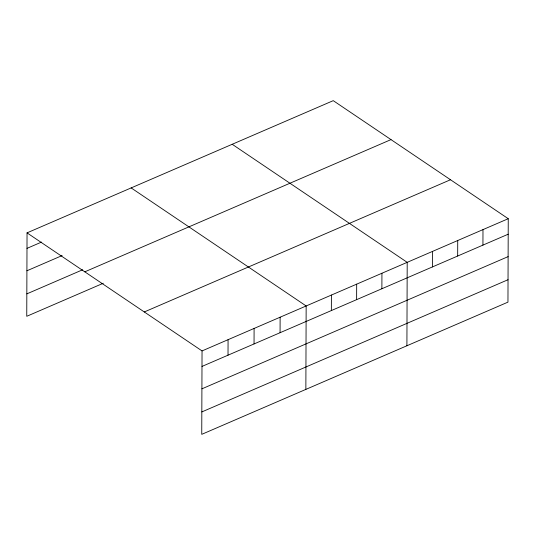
<?xml version="1.0" encoding="UTF-8"?>
<svg xmlns="http://www.w3.org/2000/svg" width="535" height="535" viewBox="0 0 535 535"><rect width="100%" height="100%" fill="white"/><g stroke="black" fill="none" stroke-linecap="round" stroke-linejoin="round"><path stroke-width="0.8" d="M27.044 232.865L202.043 350.92L201.748 434.346L507.956 302.135L508.25 218.708L333.251 100.654L27.044 232.865L26.75 316.292L103.302 283.242M228.017 355.18L228.071 339.678M254.045 343.945L254.098 328.443M280.072 332.703L280.126 317.208M305.859 389.393L306.154 305.966L131.155 187.912M331.359 310.561L331.412 295.059M356.624 299.653L356.678 284.152M381.883 288.746L381.936 273.245M406.908 345.764L407.202 262.337L232.203 144.283M432.407 266.932L432.461 251.43M457.672 256.024L457.726 240.523M482.931 245.117L482.985 229.615M26.984 248.367L41.529 242.087M26.91 270.784L62.12 255.576M26.83 293.875L82.711 269.747M84.791 271.827L390.998 139.608M144.289 311.959L450.503 179.747M202.043 350.92L508.25 218.708M201.989 366.421L508.196 234.21M201.909 388.838L508.116 256.626M201.829 411.93L508.036 279.718"/></g></svg>
